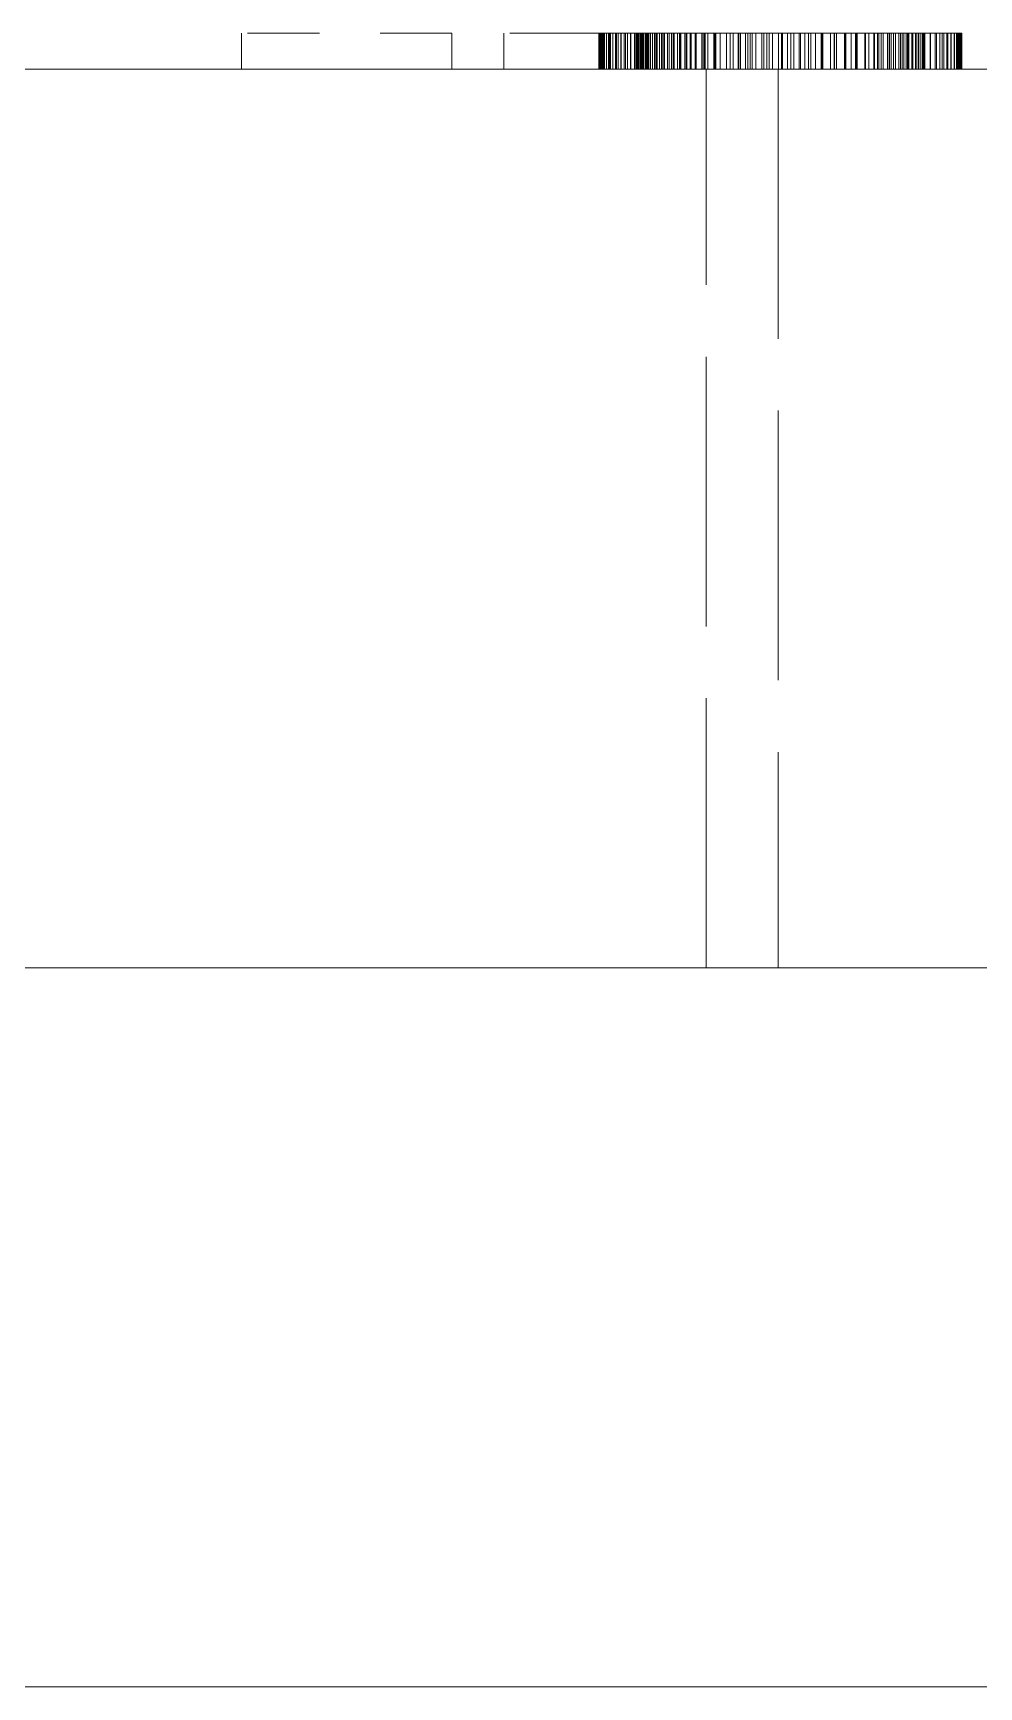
# Model space of a CAD drawing. Extents: x 23 to 587, y 4 to 413.
# Drawn here: x 221.875 to 223.19, y 192.674 to 194.974 of the extents above; entities that cross this region are included whole.
import ezdxf

# ---------------------------------------------------------------- set-up
doc = ezdxf.new("R2010")
doc.units = 0
doc.linetypes.add('DASHED', pattern=[15, 12, -3])
doc.layers.get('0').update_dxf_attribs({"lineweight": 13})

# ---------------------------------------------------------------- blocks, each defined once
blk = doc.blocks.new('BLOCK372')
at = {"color": 7, "linetype": 'DASHED', "lineweight": 13, "ltscale": 0.005423}
for p, q in [((234.1143, 127), (233.8974, 127)), ((234.8441, 127), (234.6272, 127))]:
    blk.add_line(p, q, dxfattribs=at)
at = {"color": 7, "linetype": 'DASHED', "lineweight": 13, "ltscale": 0.0025}
for p, q in [((233.8974, 126.9), (233.8974, 127)), ((234.4827, 126.9), (234.4827, 127)), ((234.6272, 126.9), (234.6272, 127)), ((234.891, 126.9), (234.891, 127)), ((234.8913, 126.9), (234.8913, 127)), ((234.892, 126.9), (234.892, 127)), ((234.893, 126.9), (234.893, 127)), ((234.8944, 126.9), (234.8944, 127)), ((234.8959, 126.9), (234.8959, 127)), ((234.898, 126.9), (234.898, 127)), ((234.9002, 126.9), (234.9002, 127)), ((234.903, 126.9), (234.903, 127)), ((234.9059, 126.9), (234.9059, 127)), ((234.9074, 126.9), (234.9074, 127)), ((234.9124, 126.9), (234.9124, 127)), ((234.9128, 126.9), (234.9128, 127)), ((234.9179, 126.9), (234.9179, 127)), ((234.921, 126.9), (234.921, 127)), ((234.9239, 126.9), (234.9239, 127)), ((234.9303, 126.9), (234.9303, 127)), ((234.9304, 126.9), (234.9304, 127)), ((234.9374, 126.9), (234.9374, 127)), ((234.9407, 126.9), (234.9407, 127)), ((234.945, 126.9), (234.945, 127)), ((234.9523, 126.9), (234.9523, 127)), ((234.9531, 126.9), (234.9531, 127)), ((234.9617, 126.9), (234.9617, 127)), ((234.9651, 126.9), (234.9651, 127)), ((234.9708, 126.9), (234.9708, 127)), ((234.979, 126.9), (234.979, 127)), ((234.9805, 126.9), (234.9805, 127)), ((234.9905, 126.9), (234.9905, 127)), ((234.994, 126.9), (234.994, 127)), ((234.9947, 126.9), (234.9947, 127)), ((234.9952, 126.9), (234.9952, 127)), ((234.9958, 126.9), (234.9958, 127)), ((234.9972, 126.9), (234.9972, 127)), ((234.9984, 126.9), (234.9984, 127)), ((235.0008, 126.9), (235.0008, 127)), ((235.0011, 126.9), (235.0011, 127)), ((235.0026, 126.9), (235.0026, 127)), ((235.006, 126.9), (235.006, 127)), ((235.0084, 126.9), (235.0084, 127)), ((235.0101, 126.9), (235.0101, 127)), ((235.012, 126.9), (235.012, 127)), ((235.0126, 126.9), (235.0126, 127)), ((235.0157, 126.9), (235.0157, 127)), ((235.0206, 126.9), (235.0206, 127)), ((235.0234, 126.9), (235.0234, 127)), ((235.0246, 126.9), (235.0246, 127)), ((235.0274, 126.9), (235.0274, 127)), ((235.03, 126.9), (235.03, 127)), ((235.0351, 126.9), (235.0351, 127)), ((235.0353, 126.9), (235.0353, 127)), ((235.0409, 126.9), (235.0409, 127)), ((235.0458, 126.9), (235.0458, 127)), ((235.0475, 126.9), (235.0475, 127)), ((235.0511, 126.9), (235.0511, 127)), ((235.0531, 126.9), (235.0531, 127)), ((235.0603, 126.9), (235.0603, 127)), ((235.0656, 126.9), (235.0656, 127)), ((235.0668, 126.9), (235.0668, 127)), ((235.0704, 126.9), (235.0704, 127)), ((235.0735, 126.9), (235.0735, 127)), ((235.0819, 126.9), (235.0819, 127)), ((235.0869, 126.9), (235.0869, 127)), ((235.0871, 126.9), (235.0871, 127)), ((235.0931, 126.9), (235.0931, 127)), ((235.0985, 126.9), (235.0985, 127)), ((235.1011, 126.9), (235.1011, 127)), ((235.1097, 126.9), (235.1097, 127)), ((235.1156, 126.9), (235.1156, 127)), ((235.1164, 126.9), (235.1164, 127)), ((235.1191, 126.9), (235.1191, 127)), ((235.1305, 126.9), (235.1305, 127)), ((235.134, 126.9), (235.134, 127)), ((235.1365, 126.9), (235.1365, 127)), ((235.1458, 126.9), (235.1458, 127)), ((235.1484, 126.9), (235.1484, 127)), ((235.1595, 126.9), (235.1595, 127)), ((235.1599, 126.9), (235.1599, 127)), ((235.1616, 126.9), (235.1616, 127)), ((235.1778, 126.9), (235.1778, 127)), ((235.1811, 126.9), (235.1811, 127)), ((235.1855, 126.9), (235.1855, 127)), ((235.1873, 126.9), (235.1873, 127)), ((235.1944, 126.9), (235.1944, 127)), ((235.2114, 126.9), (235.2114, 127)), ((235.2125, 126.9), (235.2125, 127)), ((235.2143, 126.9), (235.2143, 127)), ((235.2162, 126.9), (235.2162, 127)), ((235.217, 126.9), (235.217, 127)), ((235.2289, 126.9), (235.2289, 127)), ((235.246, 126.9), (235.246, 127)), ((235.2467, 126.9), (235.2467, 127)), ((235.2468, 126.9), (235.2468, 127)), ((235.2563, 126.9), (235.2563, 127)), ((235.2654, 126.9), (235.2654, 127)), ((235.2786, 126.9), (235.2786, 127)), ((235.2807, 126.9), (235.2807, 127)), ((235.2851, 126.9), (235.2851, 127)), ((235.2989, 126.9), (235.2989, 127)), ((235.3059, 126.9), (235.3059, 127)), ((235.3121, 126.9), (235.3121, 127)), ((235.3182, 126.9), (235.3182, 127)), ((235.3277, 126.9), (235.3277, 127)), ((235.3448, 126.9), (235.3448, 127)), ((235.3506, 126.9), (235.3506, 127)), ((235.3586, 126.9), (235.3586, 127)), ((235.3653, 126.9), (235.3653, 127)), ((235.3745, 126.9), (235.3745, 127)), ((235.3909, 126.9), (235.3909, 127)), ((235.3995, 126.9), (235.3995, 127)), ((235.402, 126.9), (235.402, 127)), ((235.4159, 126.9), (235.4159, 127)), ((235.4256, 126.9), (235.4256, 127)), ((235.4342, 126.9), (235.4342, 127)), ((235.4482, 126.9), (235.4482, 127)), ((235.4527, 126.9), (235.4527, 127)), ((235.4641, 126.9), (235.4641, 127)), ((235.4745, 126.9), (235.4745, 127)), ((235.4809, 126.9), (235.4809, 127)), ((235.4939, 126.9), (235.4939, 127)), ((235.5097, 126.9), (235.5097, 127)), ((235.512, 126.9), (235.512, 127)), ((235.5142, 126.9), (235.5142, 127)), ((235.5362, 126.9), (235.5362, 127)), ((235.5459, 126.9), (235.5459, 127)), ((235.5466, 126.9), (235.5466, 127)), ((235.5528, 126.9), (235.5528, 127)), ((235.575, 126.9), (235.575, 127)), ((235.5762, 126.9), (235.5762, 127)), ((235.5783, 126.9), (235.5783, 127)), ((235.5933, 126.9), (235.5933, 127)), ((235.6049, 126.9), (235.6049, 127)), ((235.6071, 126.9), (235.6071, 127)), ((235.6103, 126.9), (235.6103, 127)), ((235.6314, 126.9), (235.6314, 127)), ((235.6322, 126.9), (235.6322, 127)), ((235.6331, 126.9), (235.6331, 127)), ((235.6422, 126.9), (235.6422, 127)), ((235.6561, 126.9), (235.6561, 127)), ((235.6579, 126.9), (235.6579, 127)), ((235.6669, 126.9), (235.6669, 127)), ((235.6706, 126.9), (235.6706, 127)), ((235.6763, 126.9), (235.6763, 127)), ((235.6822, 126.9), (235.6822, 127)), ((235.6943, 126.9), (235.6943, 127)), ((235.6955, 126.9), (235.6955, 127)), ((235.6999, 126.9), (235.6999, 127)), ((235.7049, 126.9), (235.7049, 127)), ((235.7109, 126.9), (235.7109, 127)), ((235.717, 126.9), (235.717, 127)), ((235.726, 126.9), (235.726, 127)), ((235.7262, 126.9), (235.7262, 127)), ((235.7304, 126.9), (235.7304, 127)), ((235.735, 126.9), (235.735, 127)), ((235.7397, 126.9), (235.7397, 127)), ((235.746, 126.9), (235.746, 127)), ((235.7496, 126.9), (235.7496, 127)), ((235.752, 126.9), (235.752, 127)), ((235.7539, 126.9), (235.7539, 127)), ((235.7616, 126.9), (235.7616, 127)), ((235.7629, 126.9), (235.7629, 127)), ((235.7644, 126.9), (235.7644, 127)), ((235.7718, 126.9), (235.7718, 127)), ((235.7723, 126.9), (235.7723, 127)), ((235.7757, 126.9), (235.7757, 127)), ((235.7802, 126.9), (235.7802, 127)), ((235.7803, 126.9), (235.7803, 127)), ((235.7817, 126.9), (235.7817, 127)), ((235.7868, 126.9), (235.7868, 127)), ((235.7871, 126.9), (235.7871, 127)), ((235.7918, 126.9), (235.7918, 127)), ((235.7922, 126.9), (235.7922, 127)), ((235.7954, 126.9), (235.7954, 127)), ((235.7956, 126.9), (235.7956, 127)), ((235.7958, 126.9), (235.7958, 127)), ((235.7972, 126.9), (235.7972, 127)), ((235.7972, 126.9), (235.7972, 127)), ((235.7979, 126.9), (235.7979, 127)), ((235.813, 126.9), (235.813, 127)), ((235.8142, 126.9), (235.8142, 127)), ((235.8269, 126.9), (235.8269, 127)), ((235.8309, 126.9), (235.8309, 127)), ((235.8396, 126.9), (235.8396, 127)), ((235.846, 126.9), (235.846, 127)), ((235.8513, 126.9), (235.8513, 127)), ((235.8593, 126.9), (235.8593, 127)), ((235.8618, 126.9), (235.8618, 127)), ((235.871, 126.9), (235.871, 127)), ((235.8712, 126.9), (235.8712, 127)), ((235.8794, 126.9), (235.8794, 127)), ((235.881, 126.9), (235.881, 127)), ((235.8864, 126.9), (235.8864, 127)), ((235.8894, 126.9), (235.8894, 127)), ((235.8921, 126.9), (235.8921, 127)), ((235.8944, 126.9), (235.8944, 127)), ((235.8964, 126.9), (235.8964, 127)), ((235.8981, 126.9), (235.8981, 127)), ((235.8994, 126.9), (235.8994, 127)), ((235.9004, 126.9), (235.9004, 127)), ((235.9011, 126.9), (235.9011, 127)), ((235.9014, 126.9), (235.9014, 127))]:
    blk.add_line(p, q, dxfattribs=at)
at = {"color": 7, "linetype": 'DASHED', "lineweight": 13, "ltscale": 0.00921}
blk.add_line((234.4827, 127), (234.1143, 127), dxfattribs=at)
at = {"color": 7, "linetype": 'DASHED', "lineweight": 13, "ltscale": 0.00117}
blk.add_line((234.8909, 127), (234.8441, 127), dxfattribs=at)
at = {"color": 7, "linetype": 'DASHED', "lineweight": 13, "ltscale": 4.11483e-05}
blk.add_line((234.893, 127), (234.8913, 127), dxfattribs=at)
at = {"color": 7, "linetype": 'DASHED', "lineweight": 13, "ltscale": 7.42411e-05}
blk.add_line((234.8959, 127), (234.893, 127), dxfattribs=at)
at = {"color": 7, "linetype": 'DASHED', "lineweight": 13, "ltscale": 0.000107183}
blk.add_line((234.9002, 127), (234.8959, 127), dxfattribs=at)
at = {"color": 7, "linetype": 'DASHED', "lineweight": 13, "ltscale": 0.000140687}
blk.add_line((234.9059, 127), (234.9002, 127), dxfattribs=at)
at = {"color": 7, "linetype": 'DASHED', "lineweight": 13, "ltscale": 0.000173417}
blk.add_line((234.9128, 127), (234.9059, 127), dxfattribs=at)
at = {"color": 7, "linetype": 'DASHED', "lineweight": 13, "ltscale": 0.000204668}
blk.add_line((234.921, 127), (234.9128, 127), dxfattribs=at)
at = {"color": 7, "linetype": 'DASHED', "lineweight": 13, "ltscale": 0.000232803}
blk.add_line((234.9303, 127), (234.921, 127), dxfattribs=at)
at = {"color": 7, "linetype": 'DASHED', "lineweight": 13, "ltscale": 0.000261294}
blk.add_line((234.9407, 127), (234.9303, 127), dxfattribs=at)
at = {"color": 7, "linetype": 'DASHED', "lineweight": 13, "ltscale": 0.000289992}
blk.add_line((234.9523, 127), (234.9407, 127), dxfattribs=at)
at = {"color": 7, "linetype": 'DASHED', "lineweight": 13, "ltscale": 0.000318109}
blk.add_line((234.9651, 127), (234.9523, 127), dxfattribs=at)
at = {"color": 7, "linetype": 'DASHED', "lineweight": 13, "ltscale": 0.00034698}
blk.add_line((234.979, 127), (234.9651, 127), dxfattribs=at)
at = {"color": 7, "linetype": 'DASHED', "lineweight": 13, "ltscale": 0.000375298}
blk.add_line((234.994, 127), (234.979, 127), dxfattribs=at)
at = {"color": 7, "linetype": 'DASHED', "lineweight": 13, "ltscale": 0.000403764}
blk.add_line((235.0101, 127), (234.994, 127), dxfattribs=at)
at = {"color": 7, "linetype": 'DASHED', "lineweight": 13, "ltscale": 0.000432286}
blk.add_line((235.0274, 127), (235.0101, 127), dxfattribs=at)
at = {"color": 7, "linetype": 'DASHED', "lineweight": 13, "ltscale": 0.000460397}
blk.add_line((235.0458, 127), (235.0274, 127), dxfattribs=at)
at = {"color": 7, "linetype": 'DASHED', "lineweight": 13, "ltscale": 0.000494262}
blk.add_line((235.0656, 127), (235.0458, 127), dxfattribs=at)
at = {"color": 7, "linetype": 'DASHED', "lineweight": 13, "ltscale": 0.000531953}
blk.add_line((235.0869, 127), (235.0656, 127), dxfattribs=at)
at = {"color": 7, "linetype": 'DASHED', "lineweight": 13, "ltscale": 0.000570414}
blk.add_line((235.1097, 127), (235.0869, 127), dxfattribs=at)
at = {"color": 7, "linetype": 'DASHED', "lineweight": 13, "ltscale": 0.000608492}
blk.add_line((235.134, 127), (235.1097, 127), dxfattribs=at)
at = {"color": 7, "linetype": 'DASHED', "lineweight": 13, "ltscale": 0.000646584}
blk.add_line((235.1599, 127), (235.134, 127), dxfattribs=at)
at = {"color": 7, "linetype": 'DASHED', "lineweight": 13, "ltscale": 0.000685031}
blk.add_line((235.1873, 127), (235.1599, 127), dxfattribs=at)
at = {"color": 7, "linetype": 'DASHED', "lineweight": 13, "ltscale": 0.000723147}
blk.add_line((235.2162, 127), (235.1873, 127), dxfattribs=at)
at = {"color": 7, "linetype": 'DASHED', "lineweight": 13, "ltscale": 0.000760845}
blk.add_line((235.2467, 127), (235.2162, 127), dxfattribs=at)
at = {"color": 7, "linetype": 'DASHED', "lineweight": 13, "ltscale": 0.000799468}
blk.add_line((235.2786, 127), (235.2467, 127), dxfattribs=at)
at = {"color": 7, "linetype": 'DASHED', "lineweight": 13, "ltscale": 0.000837377}
blk.add_line((235.3121, 127), (235.2786, 127), dxfattribs=at)
at = {"color": 7, "linetype": 'DASHED', "lineweight": 13, "ltscale": 0.001329}
blk.add_line((235.3653, 127), (235.3121, 127), dxfattribs=at)
at = {"color": 7, "linetype": 'DASHED', "lineweight": 13, "ltscale": 0.001266}
blk.add_line((235.4159, 127), (235.3653, 127), dxfattribs=at)
at = {"color": 7, "linetype": 'DASHED', "lineweight": 13, "ltscale": 0.001203}
blk.add_line((235.4641, 127), (235.4159, 127), dxfattribs=at)
at = {"color": 7, "linetype": 'DASHED', "lineweight": 13, "ltscale": 0.00114}
blk.add_line((235.5097, 127), (235.4641, 127), dxfattribs=at)
at = {"color": 7, "linetype": 'DASHED', "lineweight": 13, "ltscale": 0.001077}
blk.add_line((235.5528, 127), (235.5097, 127), dxfattribs=at)
at = {"color": 7, "linetype": 'DASHED', "lineweight": 13, "ltscale": 0.001015}
blk.add_line((235.5933, 127), (235.5528, 127), dxfattribs=at)
at = {"color": 7, "linetype": 'DASHED', "lineweight": 13, "ltscale": 0.000951234}
blk.add_line((235.6314, 127), (235.5933, 127), dxfattribs=at)
at = {"color": 7, "linetype": 'DASHED', "lineweight": 13, "ltscale": 0.000888198}
blk.add_line((235.6669, 127), (235.6314, 127), dxfattribs=at)
at = {"color": 7, "linetype": 'DASHED', "lineweight": 13, "ltscale": 0.00082547}
blk.add_line((235.6999, 127), (235.6669, 127), dxfattribs=at)
at = {"color": 7, "linetype": 'DASHED', "lineweight": 13, "ltscale": 0.00076241}
blk.add_line((235.7304, 127), (235.6999, 127), dxfattribs=at)
at = {"color": 7, "linetype": 'DASHED', "lineweight": 13, "ltscale": 0.000586469}
blk.add_line((235.7539, 127), (235.7304, 127), dxfattribs=at)
at = {"color": 7, "linetype": 'DASHED', "lineweight": 13, "ltscale": 0.000544463}
blk.add_line((235.7757, 127), (235.7539, 127), dxfattribs=at)
at = {"color": 7, "linetype": 'DASHED', "lineweight": 13, "ltscale": 0.00050245}
blk.add_line((235.7958, 127), (235.7757, 127), dxfattribs=at)
at = {"color": 7, "linetype": 'DASHED', "lineweight": 13, "ltscale": 0.000460212}
blk.add_line((235.8142, 127), (235.7958, 127), dxfattribs=at)
at = {"color": 7, "linetype": 'DASHED', "lineweight": 13, "ltscale": 0.000418592}
blk.add_line((235.8309, 127), (235.8142, 127), dxfattribs=at)
at = {"color": 7, "linetype": 'DASHED', "lineweight": 13, "ltscale": 0.000376193}
blk.add_line((235.846, 127), (235.8309, 127), dxfattribs=at)
at = {"color": 7, "linetype": 'DASHED', "lineweight": 13, "ltscale": 0.000334342}
blk.add_line((235.8593, 127), (235.846, 127), dxfattribs=at)
at = {"color": 7, "linetype": 'DASHED', "lineweight": 13, "ltscale": 0.000292335}
blk.add_line((235.871, 127), (235.8593, 127), dxfattribs=at)
at = {"color": 7, "linetype": 'DASHED', "lineweight": 13, "ltscale": 0.000250322}
blk.add_line((235.881, 127), (235.871, 127), dxfattribs=at)
at = {"color": 7, "linetype": 'DASHED', "lineweight": 13, "ltscale": 0.000208091}
blk.add_line((235.8894, 127), (235.881, 127), dxfattribs=at)
at = {"color": 7, "linetype": 'DASHED', "lineweight": 13, "ltscale": 0.000125239}
blk.add_line((235.8944, 127), (235.8894, 127), dxfattribs=at)
at = {"color": 7, "linetype": 'DASHED', "lineweight": 13, "ltscale": 9.21284e-05}
blk.add_line((235.8981, 127), (235.8944, 127), dxfattribs=at)
at = {"color": 7, "linetype": 'DASHED', "lineweight": 13, "ltscale": 5.88109e-05}
blk.add_line((235.9004, 127), (235.8981, 127), dxfattribs=at)
at = {"color": 7, "linetype": 'DASHED', "lineweight": 13, "ltscale": 2.51441e-05}
blk.add_line((235.9014, 127), (235.9004, 127), dxfattribs=at)
at = {"color": 7, "linetype": 'DASHED', "lineweight": 13, "ltscale": 0.341421}
blk.add_line((222.39, 126.9), (236.0469, 126.9), dxfattribs=at)
at = {"color": 7, "linetype": 'DASHED', "lineweight": 13, "ltscale": 0.077395}
blk.add_line((235.19, 126.9), (232.0942, 126.9), dxfattribs=at)
at = {"color": 7, "linetype": 'DASHED', "lineweight": 13, "ltscale": 2.72336e-05}
blk.add_line((234.9947, 126.9), (234.9958, 126.9), dxfattribs=at)
at = {"color": 7, "linetype": 'DASHED', "lineweight": 13, "ltscale": 6.58415e-05}
blk.add_line((234.9958, 126.9), (234.9984, 126.9), dxfattribs=at)
at = {"color": 7, "linetype": 'DASHED', "lineweight": 13, "ltscale": 0.000105036}
blk.add_line((234.9984, 126.9), (235.0026, 126.9), dxfattribs=at)
at = {"color": 7, "linetype": 'DASHED', "lineweight": 13, "ltscale": 0.000144369}
blk.add_line((235.0026, 126.9), (235.0084, 126.9), dxfattribs=at)
at = {"color": 7, "linetype": 'DASHED', "lineweight": 13, "ltscale": 0.000182983}
blk.add_line((235.0084, 126.9), (235.0157, 126.9), dxfattribs=at)
at = {"color": 7, "linetype": 'DASHED', "lineweight": 13, "ltscale": 0.000222154}
blk.add_line((235.0157, 126.9), (235.0246, 126.9), dxfattribs=at)
at = {"color": 7, "linetype": 'DASHED', "lineweight": 13, "ltscale": 0.000261148}
blk.add_line((235.0246, 126.9), (235.0351, 126.9), dxfattribs=at)
at = {"color": 7, "linetype": 'DASHED', "lineweight": 13, "ltscale": 0.000400639}
blk.add_line((235.0351, 126.9), (235.0511, 126.9), dxfattribs=at)
at = {"color": 7, "linetype": 'DASHED', "lineweight": 13, "ltscale": 0.000483913}
blk.add_line((235.0511, 126.9), (235.0704, 126.9), dxfattribs=at)
at = {"color": 7, "linetype": 'DASHED', "lineweight": 13, "ltscale": 0.000566851}
blk.add_line((235.0704, 126.9), (235.0931, 126.9), dxfattribs=at)
at = {"color": 7, "linetype": 'DASHED', "lineweight": 13, "ltscale": 0.000649514}
blk.add_line((235.0931, 126.9), (235.1191, 126.9), dxfattribs=at)
at = {"color": 7, "linetype": 'DASHED', "lineweight": 13, "ltscale": 0.000733201}
blk.add_line((235.1191, 126.9), (235.1484, 126.9), dxfattribs=at)
at = {"color": 7, "linetype": 'DASHED', "lineweight": 13, "ltscale": 0.00081572}
blk.add_line((235.1484, 126.9), (235.1811, 126.9), dxfattribs=at)
at = {"color": 7, "linetype": 'DASHED', "lineweight": 13, "ltscale": 0.000898601}
blk.add_line((235.1811, 126.9), (235.217, 126.9), dxfattribs=at)
at = {"color": 7, "linetype": 'DASHED', "lineweight": 13, "ltscale": 0.0625}
for p, q in [((235.19, 124.4), (235.19, 126.9)), ((235.39, 126.9), (235.39, 124.4))]:
    blk.add_line(p, q, dxfattribs=at)
at = {"color": 7, "linetype": 'DASHED', "lineweight": 13, "ltscale": 0.000982076}
blk.add_line((235.217, 126.9), (235.2563, 126.9), dxfattribs=at)
at = {"color": 7, "linetype": 'DASHED', "lineweight": 13, "ltscale": 0.001065}
blk.add_line((235.2563, 126.9), (235.2989, 126.9), dxfattribs=at)
at = {"color": 7, "linetype": 'DASHED', "lineweight": 13, "ltscale": 0.001148}
blk.add_line((235.2989, 126.9), (235.3448, 126.9), dxfattribs=at)
at = {"color": 7, "linetype": 'DASHED', "lineweight": 13, "ltscale": 0.001153}
blk.add_line((235.3448, 126.9), (235.3909, 126.9), dxfattribs=at)
at = {"color": 7, "linetype": 'DASHED', "lineweight": 13, "ltscale": 0.001081}
blk.add_line((235.3909, 126.9), (235.4342, 126.9), dxfattribs=at)
at = {"color": 7, "linetype": 'DASHED', "lineweight": 13, "ltscale": 0.001009}
blk.add_line((235.4342, 126.9), (235.4745, 126.9), dxfattribs=at)
at = {"color": 7, "linetype": 'DASHED', "lineweight": 13, "ltscale": 0.000936931}
blk.add_line((235.4745, 126.9), (235.512, 126.9), dxfattribs=at)
at = {"color": 7, "linetype": 'DASHED', "lineweight": 13, "ltscale": 0.000864845}
blk.add_line((235.512, 126.9), (235.5466, 126.9), dxfattribs=at)
at = {"color": 7, "linetype": 'DASHED', "lineweight": 13, "ltscale": 0.000792752}
blk.add_line((235.5466, 126.9), (235.5783, 126.9), dxfattribs=at)
at = {"color": 7, "linetype": 'DASHED', "lineweight": 13, "ltscale": 0.000720672}
blk.add_line((235.5783, 126.9), (235.6071, 126.9), dxfattribs=at)
at = {"color": 7, "linetype": 'DASHED', "lineweight": 13, "ltscale": 0.00064874}
blk.add_line((235.6071, 126.9), (235.6331, 126.9), dxfattribs=at)
at = {"color": 7, "linetype": 'DASHED', "lineweight": 13, "ltscale": 0.000576291}
blk.add_line((235.6331, 126.9), (235.6561, 126.9), dxfattribs=at)
at = {"color": 7, "linetype": 'DASHED', "lineweight": 13, "ltscale": 0.000504229}
blk.add_line((235.6561, 126.9), (235.6763, 126.9), dxfattribs=at)
at = {"color": 7, "linetype": 'DASHED', "lineweight": 13, "ltscale": 0.000450205}
blk.add_line((235.6763, 126.9), (235.6943, 126.9), dxfattribs=at)
at = {"color": 7, "linetype": 'DASHED', "lineweight": 13, "ltscale": 0.000414548}
blk.add_line((235.6943, 126.9), (235.7109, 126.9), dxfattribs=at)
at = {"color": 7, "linetype": 'DASHED', "lineweight": 13, "ltscale": 0.000378658}
blk.add_line((235.7109, 126.9), (235.726, 126.9), dxfattribs=at)
at = {"color": 7, "linetype": 'DASHED', "lineweight": 13, "ltscale": 0.000342584}
blk.add_line((235.726, 126.9), (235.7397, 126.9), dxfattribs=at)
at = {"color": 7, "linetype": 'DASHED', "lineweight": 13, "ltscale": 0.000306925}
blk.add_line((235.7397, 126.9), (235.752, 126.9), dxfattribs=at)
at = {"color": 7, "linetype": 'DASHED', "lineweight": 13, "ltscale": 0.000271019}
blk.add_line((235.752, 126.9), (235.7629, 126.9), dxfattribs=at)
at = {"color": 7, "linetype": 'DASHED', "lineweight": 13, "ltscale": 0.000235162}
blk.add_line((235.7629, 126.9), (235.7723, 126.9), dxfattribs=at)
at = {"color": 7, "linetype": 'DASHED', "lineweight": 13, "ltscale": 0.000199086}
blk.add_line((235.7723, 126.9), (235.7802, 126.9), dxfattribs=at)
at = {"color": 7, "linetype": 'DASHED', "lineweight": 13, "ltscale": 0.000163204}
blk.add_line((235.7802, 126.9), (235.7868, 126.9), dxfattribs=at)
at = {"color": 7, "linetype": 'DASHED', "lineweight": 13, "ltscale": 0.000127153}
blk.add_line((235.7868, 126.9), (235.7918, 126.9), dxfattribs=at)
at = {"color": 7, "linetype": 'DASHED', "lineweight": 13, "ltscale": 8.82817e-05}
blk.add_line((235.7918, 126.9), (235.7954, 126.9), dxfattribs=at)
at = {"color": 7, "linetype": 'DASHED', "lineweight": 13, "ltscale": 4.49509e-05}
blk.add_line((235.7954, 126.9), (235.7972, 126.9), dxfattribs=at)
at = {"color": 7, "linetype": 'DASHED', "lineweight": 13}
for p, q in [((216.3553, 124.4), (268.4248, 124.4)), ((267.5143, 122.4005), (214.3275, 122.4005)), ((214.3275, 122.4002), (267.5145, 122.4002))]:
    blk.add_line(p, q, dxfattribs=at)
at = {"color": 7, "linetype": 'DASHED', "lineweight": 13, "ltscale": 0.25}
blk.add_line((235.39, 124.4), (225.39, 124.4), dxfattribs=at)
at = {"color": 7, "linetype": 'DASHED', "lineweight": 13, "ltscale": 0.24}
blk.add_line((235.19, 124.4), (225.59, 124.4), dxfattribs=at)

msp = doc.modelspace()

# ---------------------------------------------------------------- block references
at = {"lineweight": 0, "xscale": 0.5, "yscale": 0.5, "zscale": 0.5}
msp.add_blockref('BLOCK372', (105.2159, 131.4737), dxfattribs=at)

doc.saveas('drawing.dxf')
